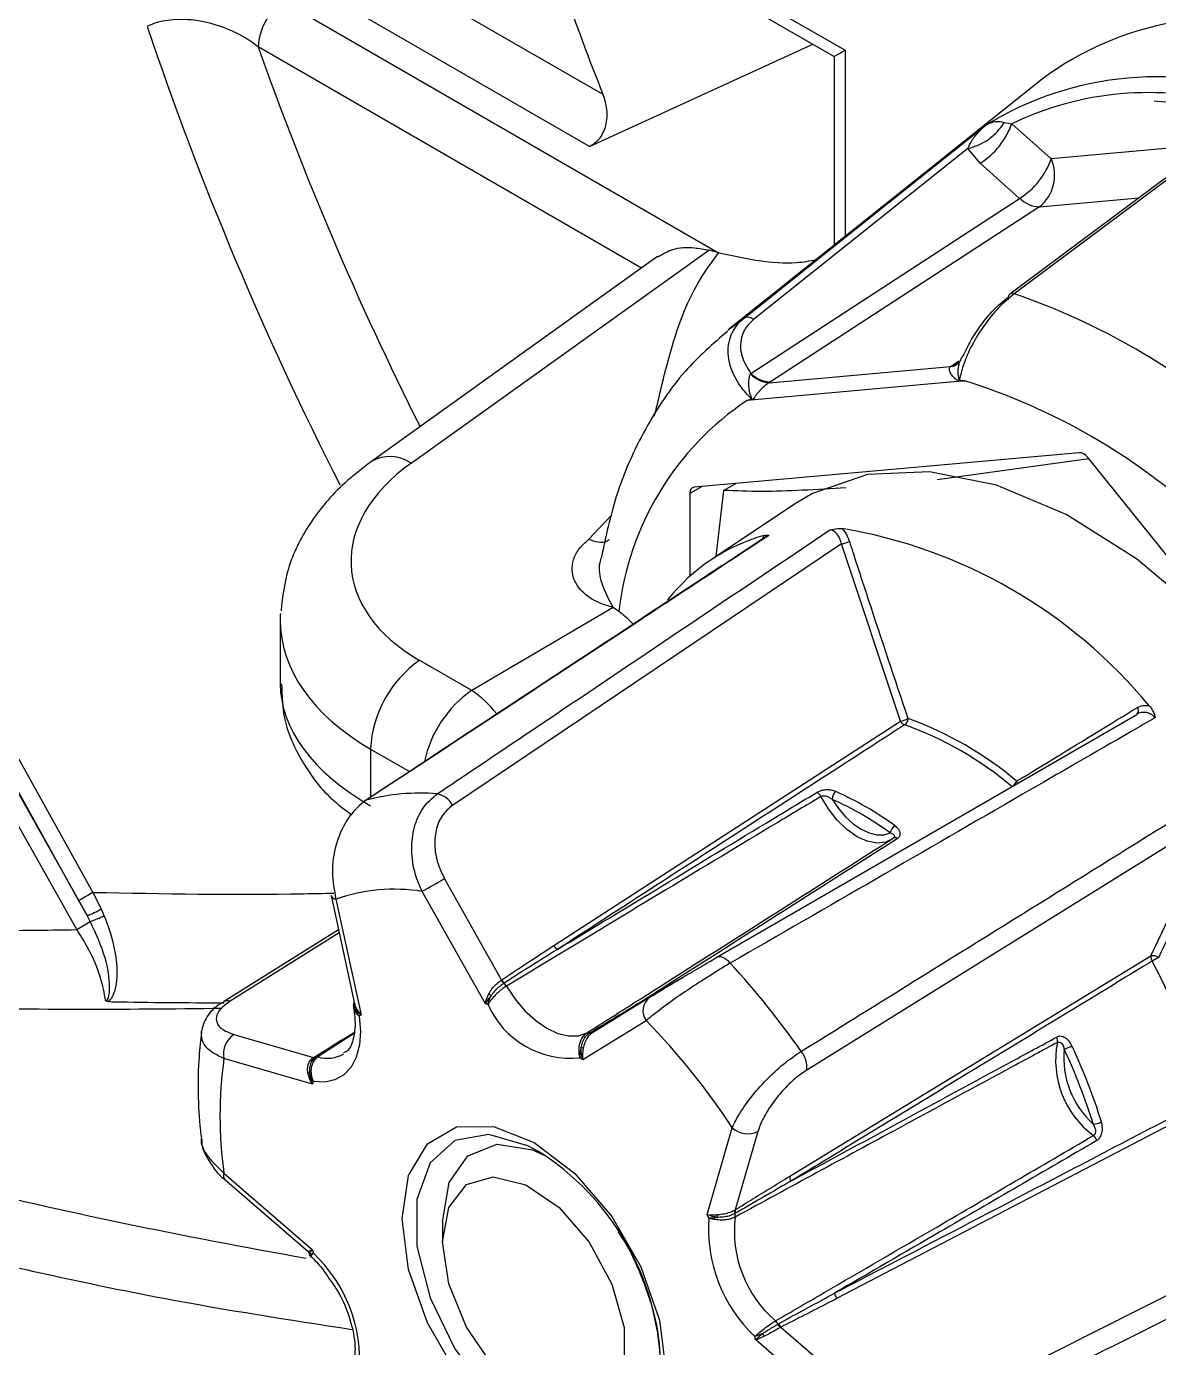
# Model space of a CAD drawing. Extents: x 7 to 113, y 1 to 87.
# Drawn here: x 11.215 to 12.132, y 3.474 to 4.545 of the extents above; entities that cross this region are included whole.
import ezdxf

# ---------------------------------------------------------------- set-up
doc = ezdxf.new("R2010")
doc.units = 0
doc.header["$MEASUREMENT"] = 0
doc.layers.add('OBJECT', color=7, linetype='CONTINUOUS')

msp = doc.modelspace()

# ---------------------------------------------------------------- linework, layer by layer
at = {"layer": 'OBJECT'}
for p, q in [((11.3136, 4.8515), (11.8782, 4.5256)), ((11.3199, 4.8378), (11.8694, 4.5205)), ((11.4302, 4.6354), (11.682, 4.49)), ((11.6711, 4.4477), (11.4093, 4.5988)), ((11.4234, 4.5649), (11.7757, 4.3615)), ((11.6711, 4.4477), (11.852, 4.5305)), ((11.7133, 4.349), (11.4025, 4.5284)), ((11.8694, 4.5205), (11.8694, 4.3677)), ((11.8782, 4.5256), (11.8782, 4.3747)), ((12.0379, 4.5021), (11.7834, 4.299)), ((12.1287, 4.4846), (12.1721, 4.4806)), ((12.0074, 4.4672), (12.0133, 4.466)), ((12.2078, 4.4741), (12.0118, 4.328)), ((12.0133, 4.466), (12.0453, 4.4377)), ((11.9778, 4.446), (11.8041, 4.3073)), ((11.9877, 4.434), (11.9778, 4.446)), ((12.1743, 4.4492), (12.0453, 4.4377)), ((12.0197, 4.4056), (11.9877, 4.434)), ((11.8018, 4.2636), (12.0197, 4.4056)), ((12.0358, 4.3988), (12.1164, 4.406)), ((12.0358, 4.3988), (11.8179, 4.2568)), ((11.5266, 4.191), (11.7678, 4.3636)), ((11.7759, 4.3615), (11.7678, 4.3636)), ((11.7263, 4.3584), (11.4943, 4.1923)), ((11.7834, 4.299), (11.7966, 4.3087)), ((11.9648, 4.2699), (11.9705, 4.2738)), ((11.9746, 4.2791), (11.9743, 4.2787)), ((11.8016, 4.2633), (11.8018, 4.2636)), ((11.8167, 4.2561), (11.9637, 4.2692)), ((11.9637, 4.2692), (11.9648, 4.2699)), ((11.9753, 4.2576), (11.7989, 4.2418)), ((11.8179, 4.2568), (11.8167, 4.2561)), ((12.0681, 4.1994), (11.7559, 4.1715)), ((12.0759, 4.1944), (11.9528, 4.1775)), ((12.3875, 3.8068), (12.0752, 4.1953)), ((11.7623, 4.172), (11.7523, 4.1664)), ((11.7523, 4.1664), (11.7523, 4.0991)), ((11.7797, 4.1688), (11.7735, 4.1152)), ((11.7797, 4.1688), (11.7897, 4.1745)), ((11.8385, 4.1585), (11.7699, 4.1128)), ((11.6704, 4.1291), (11.6891, 4.1491)), ((11.8754, 4.1254), (11.56, 3.9135)), ((11.8115, 4.1294), (11.8125, 4.1323)), ((11.9231, 3.9817), (11.8754, 4.1254)), ((11.6902, 4.074), (11.5756, 4.0067)), ((11.6949, 4.0706), (11.6902, 4.074)), ((11.4204, 4.064), (11.4204, 4.0124)), ((11.5756, 4.0067), (11.5335, 4.031)), ((11.7739, 3.7901), (12.1147, 3.9873)), ((11.6421, 3.7998), (11.9231, 3.9817)), ((11.4936, 3.9591), (11.5252, 3.9409)), ((11.4936, 3.9591), (11.4936, 3.9201)), ((12.1803, 3.9057), (11.8472, 3.6989)), ((12.1262, 3.7914), (12.1803, 3.9057)), ((11.5536, 3.854), (11.5999, 3.7719)), ((11.2639, 3.8241), (11.2573, 3.8362)), ((11.2686, 3.843), (11.2753, 3.8295)), ((11.4616, 3.8405), (11.4806, 3.7527)), ((11.4656, 3.8375), (11.486, 3.7437)), ((11.5868, 3.7527), (11.5354, 3.8438)), ((11.2664, 3.8194), (11.2639, 3.8241)), ((11.2753, 3.8295), (11.2776, 3.8242)), ((11.4676, 3.8126), (11.3744, 3.7542)), ((11.4682, 3.8102), (11.3798, 3.7548)), ((11.8335, 3.6129), (12.1262, 3.7914)), ((11.5995, 3.7717), (11.5999, 3.7719)), ((11.6022, 3.7695), (11.6017, 3.7692)), ((11.7197, 3.7578), (11.6734, 3.7292)), ((11.7197, 3.7578), (11.72, 3.758)), ((11.717, 3.7389), (11.6656, 3.7071)), ((11.3829, 3.7278), (11.4475, 3.7091)), ((11.4799, 3.7282), (11.451, 3.7097)), ((11.6712, 3.7291), (11.6717, 3.7294)), ((11.6734, 3.7292), (11.6733, 3.7291)), ((11.4466, 3.6876), (11.3748, 3.7083)), ((11.4472, 3.7089), (11.4475, 3.7091)), ((11.4494, 3.7093), (11.4514, 3.7106)), ((12.173, 3.6709), (11.8719, 3.5139)), ((11.7664, 3.5818), (11.7868, 3.6521)), ((11.8076, 3.649), (11.7892, 3.5856)), ((11.3748, 3.6153), (11.4466, 3.5532)), ((11.3756, 3.6101), (11.4427, 3.552)), ((11.9541, 3.4233), (12.2999, 3.5974)), ((11.7888, 3.5854), (11.7892, 3.5856)), ((11.7895, 3.5828), (11.789, 3.5825)), ((11.552, 3.5759), (11.552, 3.5596)), ((11.4456, 3.5477), (11.4457, 3.5475)), ((11.8237, 3.493), (11.8242, 3.4933)), ((11.8261, 3.4906), (11.8257, 3.4903)), ((11.8261, 3.4906), (11.8908, 3.4346)), ((11.8776, 3.4181), (11.8058, 3.4802))]:
    msp.add_line(p, q, dxfattribs=at)
at = {"layer": 'OBJECT', "flags": 128}
for points in [[(11.0374, 5.6167), (11.0079, 5.5639), (10.9659, 5.4664), (10.934, 5.3589), (10.9127, 5.2425), (10.9019, 5.1182), (10.9019, 4.9871), (10.9127, 4.8504), (10.934, 4.7094), (10.9659, 4.5652), (11.0079, 4.4191), (11.0596, 4.2726), (11.1207, 4.1269), (11.1906, 3.9832), (11.2686, 3.843)], [(11.0016, 5.5816), (10.9644, 5.5018), (10.9305, 5.4018), (10.9061, 5.2932), (10.8914, 5.177), (10.8865, 5.0541), (10.8914, 4.9256), (10.9061, 4.7924), (10.9305, 4.6556), (10.9644, 4.5165), (11.0075, 4.376), (11.0595, 4.2354), (11.1199, 4.0958), (11.1882, 3.9583), (11.2639, 3.8241)], [(11.2573, 3.8362), (11.1788, 3.9773), (11.1085, 4.1218), (11.0471, 4.2684), (10.995, 4.4158), (10.9527, 4.5626), (10.9207, 4.7077), (10.8992, 4.8496), (10.8884, 4.9871), (10.8884, 5.1189), (10.8992, 5.244), (10.9207, 5.361), (10.9527, 5.4691), (10.995, 5.5672), (11.003, 5.5826)], [(11.2556, 3.8128), (11.179, 3.9482), (11.1097, 4.0869), (11.0486, 4.2279), (10.9959, 4.3698), (10.9522, 4.5117), (10.9179, 4.6522), (10.8931, 4.7903), (10.8782, 4.9248), (10.8732, 5.0546), (10.8782, 5.1787), (10.8931, 5.2959), (10.9179, 5.4055), (10.9522, 5.5063), (10.9722, 5.5518)], [(12.2271, 4.4862), (12.2134, 4.4759), (12.1584, 4.435), (12.0154, 4.3283)], [(11.7966, 4.3087), (11.8093, 4.3188), (11.8602, 4.3594), (11.9927, 4.4652)], [(12.3896, 3.6068), (12.3848, 3.6587), (12.3696, 3.731), (12.3448, 3.8046), (12.3113, 3.8773), (12.2701, 3.9466), (12.2225, 4.0104), (12.17, 4.0666), (12.1144, 4.1133), (12.0574, 4.1492), (12.0009, 4.173), (11.9466, 4.1839), (11.8964, 4.1817), (11.8518, 4.1664), (11.8385, 4.1585)], [(11.9156, 3.8858), (11.9112, 3.8838), (11.9041, 3.8829), (11.8962, 3.8844), (11.888, 3.8881), (11.8797, 3.8939), (11.8718, 3.9016), (11.8647, 3.9106), (11.8587, 3.9207)], [(11.4901, 3.9176), (11.4889, 3.9171), (11.4887, 3.917)], [(11.8678, 3.9184), (11.873, 3.9109), (11.8787, 3.9042), (11.8849, 3.8986), (11.8914, 3.8942), (11.8978, 3.8912), (11.904, 3.8896), (11.9098, 3.8896), (11.9149, 3.8912)], [(11.7852, 3.7856), (11.7837, 3.7871), (11.7822, 3.7884), (11.7807, 3.7894), (11.7791, 3.7902), (11.7777, 3.7906), (11.7763, 3.7907), (11.775, 3.7905), (11.7739, 3.7901)], [(11.7159, 3.7562), (11.7232, 3.7604), (11.7453, 3.7733)], [(11.6038, 3.7669), (11.6108, 3.7563), (11.6188, 3.7469), (11.6275, 3.739), (11.6364, 3.7328), (11.6454, 3.7286), (11.6541, 3.7266), (11.6621, 3.7268), (11.6691, 3.7292)], [(11.7159, 3.7562), (11.7163, 3.7559), (11.7165, 3.7558)], [(11.4845, 3.7426), (11.4855, 3.7304), (11.4846, 3.7193), (11.482, 3.7095), (11.4778, 3.7014), (11.4719, 3.6951), (11.4648, 3.691), (11.4565, 3.6892), (11.4473, 3.6896)], [(11.4491, 3.7093), (11.449, 3.7091), (11.4488, 3.709)], [(11.7331, 3.455), (11.7279, 3.4198), (11.7127, 3.3942), (11.6891, 3.3805), (11.6592, 3.3802), (11.6262, 3.3932), (11.5932, 3.4183), (11.5634, 3.4531), (11.5397, 3.4941), (11.5245, 3.5372), (11.5193, 3.5784), (11.5245, 3.6135), (11.5397, 3.6392), (11.5634, 3.6529), (11.5932, 3.6532), (11.6262, 3.6402), (11.6592, 3.615), (11.6891, 3.5803), (11.7127, 3.5393), (11.7279, 3.4961), (11.7331, 3.455)], [(11.6293, 3.6333), (11.6211, 3.6376), (11.5894, 3.6467), (11.562, 3.6418), (11.5419, 3.6236), (11.5312, 3.594), (11.5312, 3.5562), (11.5419, 3.5143), (11.562, 3.4729), (11.5894, 3.4364), (11.6211, 3.4088), (11.6537, 3.3931), (11.6837, 3.391), (11.7078, 3.4027), (11.7233, 3.4269), (11.7287, 3.4611), (11.7287, 3.4611)], [(11.552, 3.5759), (11.5573, 3.6077), (11.5726, 3.6295), (11.5962, 3.6388), (11.625, 3.6342), (11.635, 3.6298)], [(11.552, 3.5596), (11.557, 3.5876), (11.5713, 3.6061), (11.5931, 3.6125), (11.6194, 3.606), (11.6465, 3.5874), (11.6709, 3.5593), (11.6893, 3.5254), (11.6992, 3.4903), (11.6992, 3.4588), (11.6893, 3.4351), (11.6709, 3.4224), (11.6465, 3.4225), (11.6194, 3.4353), (11.5931, 3.459), (11.5713, 3.4906), (11.557, 3.5257), (11.552, 3.5596)]]:
    msp.add_lwpolyline(points, dxfattribs=at)
at = {"layer": 'OBJECT'}
for centre, radius, start, end in [((13.5677, 5.2419), 2.0301, 196.5526, 201.7367), ((11.4487, 4.5263), 0.0462, 123.2302, 177.3474), ((12.1882, 4.3013), 0.2508, 73.6712, 126.8142), ((13.9138, 5.4197), 2.7443, 198.5878, 207.0192), ((13.9055, 5.4138), 2.655, 199.4801, 206.7063), ((12.1311, 4.2388), 0.2653, 68.7833, 121.4357), ((12.1245, 4.2333), 0.258, 74.6954, 115.5236), ((11.9675, 4.4916), 0.0467, 282.7087, 328.6063), ((11.9545, 4.4868), 0.0624, 302.2213, 340.6111), ((11.9865, 4.4584), 0.0624, 302.2215, 340.6109), ((12.0151, 4.4244), 0.033, 308.9184, 23.6076), ((12.0365, 4.4226), 0.0238, 225.4607, 268.4628), ((12.0138, 4.3254), 0.00327, 128.6986, 173.367), ((12.0139, 4.3247), 0.00391, 67.2673, 121.9919), ((11.8325, 3.7954), 0.5633, 48.9453, 71.0601), ((11.7993, 4.3024), 0.00684, 45.8951, 113.3425), ((11.8186, 4.2793), 0.0233, 223.4911, 265.4882), ((11.8185, 4.2806), 0.0238, 225.4568, 268.4666), ((11.9622, 4.2815), 0.0124, 276.9644, 305.5067), ((11.9638, 4.2808), 0.0109, 275.0768, 303.6297), ((11.9388, 4.2476), 0.0338, 16.7582, 18.1314), ((11.8246, 3.7739), 0.5066, 47.306, 72.6994), ((11.9313, 4.0442), 0.2379, 123.8192, 173.6058), ((11.7697, 4.2276), 0.0362, 23.9149, 25.2439), ((11.5093, 4.1654), 0.0309, 55.9445, 119.1111), ((11.8078, 3.7327), 0.4109, 39.5257, 80.4797), ((11.854, 3.986), 0.1521, 105.8294, 141.8327), ((11.868, 4.1574), 0.0329, 283.0981, 294.7402), ((11.5865, 3.9547), 0.093, 124.7736, 177.2477), ((11.6298, 3.9292), 0.0946, 124.9915, 167.8724), ((11.527, 3.9348), 0.0868, 37.5, 55.9359), ((12.1119, 3.9904), 0.00415, 312.7742, 36.3232), ((11.9138, 4.0174), 0.0369, 284.5894, 294.7387), ((11.929, 3.985), 0.00671, 209.1319, 248.4371), ((11.9227, 3.9841), 0.00658, 305.5276, 358.4254), ((11.8324, 3.7152), 0.2799, 49.6623, 70.3431), ((11.8339, 3.7171), 0.2833, 49.6626, 70.3428), ((12.0078, 3.9372), 0.0103, 311.073, 336.7164), ((12.0114, 3.9302), 0.0066, 8.9291, 25.6506), ((11.5338, 3.7536), 0.1698, 85.3223, 104.8968), ((11.5441, 3.905), 0.0181, 28.0182, 78.7445), ((11.8522, 3.9176), 0.00722, 26.0965, 63.4299), ((11.8749, 3.9189), 0.00705, 124.8659, 183.8117), ((11.7568, 3.6718), 0.2774, 54.2826, 65.7227), ((11.7557, 3.6698), 0.2727, 54.2841, 65.7213), ((11.9234, 3.8898), 0.00862, 122.8761, 170.3093), ((11.9185, 3.8846), 0.00274, 44.7059, 118.6502), ((11.5132, 3.6993), 0.1462, 81.2478, 108.971), ((11.1358, 4.5777), 0.8356, 298.5666, 300.0002), ((11.5114, 3.4238), 0.4844, 120.0759, 121.6379), ((11.4659, 3.8422), 0.00468, 201.674, 266.4094), ((11.2278, 3.9142), 0.0971, 291.8566, 299.3149), ((11.2448, 3.8854), 0.0695, 288.1846, 298.248), ((11.0968, 4.0859), 0.3159, 300.1886, 302.4851), ((11.6481, 3.8032), 0.00683, 209.3972, 247.0476), ((12.1323, 3.7905), 0.00617, 171.4601, 212.4001), ((12.1278, 3.7846), 0.00703, 50.3034, 103.4815), ((11.2871, 3.3263), 0.6775, 34.9117, 42.6775), ((12.1768, 3.7003), 0.1001, 116.366, 119.766), ((11.706, 3.5593), 0.4788, 13.9898, 28.4216), ((11.6065, 3.7756), 0.00802, 209.4899, 232.9314), ((11.6066, 3.776), 0.00783, 211.6776, 235.9972), ((11.583, 3.7521), 0.0109, 40.5262, 52.8159), ((11.5969, 3.7629), 0.00794, 30.7472, 53.2123), ((11.3779, 3.7482), 0.00693, 73.7584, 119.0149), ((11.4782, 3.7508), 0.0029, 329.4781, 6.3407), ((11.5306, 3.5827), 0.179, 70.9705, 71.7012), ((11.6555, 3.7812), 0.0727, 203.7074, 276.2979), ((11.7281, 3.747), 0.0137, 127.824, 215.8037), ((11.5367, 3.6714), 0.0883, 125.0888, 126.2637), ((11.3024, 3.3342), 0.5795, 33.2806, 44.3087), ((11.3937, 3.7119), 0.0193, 124.4092, 190.7514), ((11.6701, 3.727), 0.00234, 61.9981, 113.8522), ((11.6722, 3.7311), 0.0023, 241.8023, 297.1181), ((11.6728, 3.7312), 0.0021, 238.1725, 292.3393), ((11.6588, 3.6866), 0.031, 76.4599, 79.6813), ((12.1247, 3.7068), 0.0758, 168.9474, 233.4641), ((12.0446, 3.7227), 0.00592, 346.2081, 29.0723), ((12.0456, 3.7476), 0.0333, 287.9808, 299.7499), ((11.6318, 3.5162), 0.4755, 17.2151, 25.1964), ((11.71, 3.6618), 0.3384, 172.0997, 187.9003), ((11.4478, 3.7109), 0.00215, 251.8834, 297.5641), ((11.4482, 3.7115), 0.00244, 254.7001, 292.1909), ((11.4505, 3.7078), 0.00196, 73.2288, 132.2238), ((11.4587, 3.7351), 0.0266, 253.3087, 299.8516), ((11.4573, 3.4542), 0.3277, 50.5142, 51.0025), ((11.8269, 3.7012), 0.0204, 353.6341, 39.1839), ((12.1269, 3.7085), 0.0714, 174.1094, 228.302), ((11.6329, 3.5169), 0.4674, 17.2147, 25.1967), ((11.4419, 3.7004), 0.00381, 284.4719, 306.6129), ((11.5887, 3.64), 0.1499, 160.6772, 161.4943), ((11.7995, 3.666), 0.0188, 227.4955, 295.3429), ((12.0794, 3.6689), 0.0137, 269.9405, 299.0236), ((12.074, 3.6394), 0.00862, 16.661, 49.663), ((11.5155, 3.4528), 0.2134, 2.2328, 57.7618), ((11.3794, 3.6133), 0.005, 156.7224, 220.5324), ((11.8395, 3.612), 0.00608, 171.2952, 211.3847), ((11.368, 3.3672), 0.4525, 27.9064, 28.3015), ((11.8875, 3.5702), 0.12, 175.777, 226.6345), ((11.764, 3.5788), 0.0109, 3.7868, 15.7026), ((11.8846, 3.5684), 0.0961, 173.179, 229.2324), ((11.794, 3.5843), 0.0053, 167.738, 198.8059), ((11.7838, 3.5808), 0.00543, 349.7148, 18.7448), ((11.7943, 3.5848), 0.00511, 170.3037, 201.9399), ((11.4394, 3.5485), 0.00501, 16.894, 46.0983), ((11.8127, 3.6416), 0.3766, 193.5734, 194.0155), ((11.3649, 3.4632), 0.12, 355.777, 46.6345), ((11.8778, 3.52), 0.00847, 193.8572, 226.0393), ((11.8159, 3.4893), 0.00867, 25.1335, 46.2559), ((11.8315, 3.4967), 0.0086, 205.2701, 227.5926), ((11.832, 3.4965), 0.00839, 202.3609, 225.2302), ((11.4397, 3.3918), 0.3766, 13.5734, 14.0155), ((11.8026, 3.4784), 0.0112, 25.0389, 37.9421)]:
    msp.add_arc(centre, radius, start, end, dxfattribs=at)
for centre, major_axis, ratio, start_param, end_param in [((11.8994, 4.5378), (0.03, 0.0173), 0.00007, 2.356154, 3.141552), ((12.0717, 4.1903), (-0.005, 0.00866), 0.577382, 4.974342, 6.021496), ((11.6678, 4.1181), (0.1899, 0.0107), 0.611383, 2.374049, 3.892485), ((11.7594, 4.1623), (-0.005, 0.00866), 0.577356, 6.021464, 7.068617), ((11.6898, 4.0248), (-0.03, 0.052), 0.579229, 5.102064, 5.380054), ((11.6704, 4.0707), (0.2499, 0.0106), 0.603442, 3.082659, 3.116111), ((11.6704, 4.0707), (0.2499, 0.0106), 0.603442, 3.116111, 3.901509), ((11.6704, 4.0056), (0.2499, -0.0096), 0.549881, 3.162754, 3.948152), ((13.0598, 5.1966), (3.5048, 0.8364), 0.337357, 4.053846, 4.131752), ((15.4648, 5.7019), (5.4469, 1.2998), 0.337357, 3.722623, 3.804527)]:
    msp.add_ellipse(centre, major_axis=major_axis, ratio=ratio, start_param=start_param, end_param=end_param, dxfattribs=at)
for points, knots in [([(11.4025, 4.5284), (11.3999, 4.5304), (11.3914, 4.5367), (11.3749, 4.5447), (11.3538, 4.5503), (11.3338, 4.5511), (11.3203, 4.5484), (11.314, 4.5456), (11.3126, 4.545)], [0, 0, 0, 0, 0.110279, 0.354069, 0.569426, 0.763379, 0.947633, 1, 1, 1, 1]), ([(11.682, 4.49), (11.6832, 4.4859), (11.6857, 4.4778), (11.6849, 4.4657), (11.6811, 4.4561), (11.6762, 4.4504), (11.6724, 4.4484), (11.6711, 4.4477)], [0, 0, 0, 0, 0.259507, 0.520198, 0.70847, 0.897392, 1, 1, 1, 1]), ([(11.9927, 4.4652), (11.9927, 4.4652), (11.9941, 4.466), (11.9972, 4.4674), (12.0019, 4.4683), (12.0058, 4.4676), (12.0074, 4.4672)], [0, 0, 0, 0, 0.00688, 0.354289, 0.740858, 1, 1, 1, 1]), ([(11.9778, 4.446), (11.9787, 4.448), (11.981, 4.4531), (11.9862, 4.4593), (11.9905, 4.4634), (11.9927, 4.4652), (11.9927, 4.4652)], [0, 0, 0, 0, 0.254159, 0.641396, 0.992936, 1, 1, 1, 1]), ([(11.7236, 4.2289), (11.7249, 4.2338), (11.7287, 4.2491), (11.7346, 4.2747), (11.7441, 4.3057), (11.7565, 4.335), (11.7697, 4.3531), (11.7759, 4.3615)], [0, 0, 0, 0, 0.107471, 0.341009, 0.569588, 0.800685, 1, 1, 1, 1]), ([(11.7265, 4.3581), (11.7304, 4.3604), (11.7387, 4.3654), (11.7538, 4.3664), (11.7639, 4.3643), (11.7678, 4.3636)], [0, 0, 0, 0, 0.349228, 0.752517, 1, 1, 1, 1]), ([(11.7759, 4.3615), (11.7976, 4.3568), (11.8255, 4.3507), (11.8494, 4.3549), (11.8545, 4.3558)], [0, 0, 0, 0, 0.783269, 1, 1, 1, 1]), ([(12.0154, 4.3283), (12.0111, 4.3247), (12.0026, 4.3176), (11.9907, 4.3029), (11.9806, 4.2865), (11.9741, 4.2713), (11.9717, 4.262), (11.971, 4.2583), (11.971, 4.2581)], [0, 0, 0, 0, 0.200873, 0.400023, 0.605989, 0.832569, 0.991709, 1, 1, 1, 1]), ([(11.9746, 4.2791), (11.9766, 4.2833), (11.9806, 4.2917), (11.9895, 4.3047), (11.9998, 4.3169), (12.007, 4.3228), (12.0106, 4.3258)], [0, 0, 0, 0, 0.255732, 0.511066, 0.755323, 1, 1, 1, 1]), ([(11.8024, 4.2431), (11.8023, 4.2432), (11.7991, 4.2463), (11.791, 4.2556), (11.783, 4.2721), (11.7832, 4.2907), (11.7896, 4.3026), (11.7952, 4.3075), (11.7966, 4.3087)], [0, 0, 0, 0, 0.008302, 0.153519, 0.438823, 0.69828, 0.92379, 1, 1, 1, 1]), ([(11.8041, 4.3073), (11.8029, 4.3063), (11.7982, 4.3022), (11.7931, 4.2924), (11.7932, 4.2778), (11.799, 4.2683), (11.8018, 4.2636)], [0, 0, 0, 0, 0.092744, 0.368061, 0.68841, 1, 1, 1, 1]), ([(11.7832, 4.298), (11.7712, 4.2876), (11.7453, 4.2651), (11.7153, 4.2193), (11.6923, 4.1688), (11.6843, 4.1315), (11.6807, 4.1148)], [0, 0, 0, 0, 0.232705, 0.50244, 0.778067, 1, 1, 1, 1]), ([(11.9711, 4.2733), (11.9711, 4.2733), (11.9711, 4.2736), (11.9707, 4.2722), (11.9696, 4.2718), (11.9693, 4.2716)], [0, 0, 0, 0, 0.038286, 0.677007, 1, 1, 1, 1]), ([(11.9743, 4.2787), (11.9736, 4.2778), (11.9722, 4.2762), (11.9715, 4.2741), (11.9712, 4.2732)], [0, 0, 0, 0, 0.529242, 1, 1, 1, 1]), ([(11.8024, 4.2431), (11.8025, 4.2431), (11.8025, 4.243), (11.8026, 4.243), (11.8026, 4.2431), (11.8027, 4.2431), (11.8027, 4.2432), (11.8026, 4.2436), (11.802, 4.2451), (11.8007, 4.2489), (11.7999, 4.2546), (11.8003, 4.26), (11.8013, 4.2624), (11.8016, 4.2633)], [0, 0, 0, 0, 0.006249, 0.010876, 0.014164, 0.01747, 0.021798, 0.032029, 0.07394, 0.240392, 0.569577, 0.8389, 1, 1, 1, 1]), ([(11.9712, 4.2574), (11.9711, 4.2574), (11.9709, 4.2574), (11.9705, 4.2574), (11.9696, 4.2578), (11.9674, 4.2593), (11.9648, 4.2619), (11.963, 4.265), (11.9625, 4.2676), (11.9634, 4.2688), (11.9637, 4.2692)], [0, 0, 0, 0, 0.020896, 0.03891, 0.075406, 0.191567, 0.449118, 0.682571, 0.87773, 1, 1, 1, 1]), ([(11.9712, 4.2732), (11.9709, 4.2725), (11.9699, 4.2702), (11.9695, 4.2658), (11.9698, 4.2615), (11.9703, 4.259), (11.9707, 4.2583), (11.9707, 4.2582), (11.9708, 4.2581), (11.9708, 4.2581), (11.9709, 4.2581), (11.9709, 4.2581), (11.971, 4.2581), (11.971, 4.2581)], [0, 0, 0, 0, 0.12692, 0.473609, 0.824862, 0.954635, 0.967334, 0.973176, 0.977652, 0.982252, 0.986679, 0.995142, 1, 1, 1, 1]), ([(11.8167, 4.2561), (11.8159, 4.2556), (11.8138, 4.2543), (11.8106, 4.2514), (11.8074, 4.2478), (11.8052, 4.2448), (11.804, 4.243), (11.8034, 4.2425), (11.8031, 4.2424), (11.8029, 4.2423), (11.8028, 4.2423)], [0, 0, 0, 0, 0.122267, 0.317429, 0.550885, 0.808441, 0.924596, 0.961093, 0.979108, 1, 1, 1, 1]), ([(11.971, 4.2581), (11.9721, 4.258), (11.9735, 4.2578), (11.9749, 4.2576), (11.9753, 4.2576)], [0, 0, 0, 0, 0.7792903, 1, 1, 1, 1]), ([(11.9753, 4.2576), (11.975, 4.2576), (11.9737, 4.2575), (11.9723, 4.2574), (11.9712, 4.2574)], [0, 0, 0, 0, 0.186035, 1, 1, 1, 1]), ([(11.7989, 4.2418), (11.7991, 4.2419), (11.8003, 4.2423), (11.8015, 4.2427), (11.8024, 4.2431)], [0, 0, 0, 0, 0.220689, 1, 1, 1, 1]), ([(11.8028, 4.2423), (11.8017, 4.2422), (11.8004, 4.242), (11.7991, 4.2418), (11.7989, 4.2418)], [0, 0, 0, 0, 0.8139901, 1, 1, 1, 1]), ([(11.4943, 4.1923), (11.4869, 4.1866), (11.4675, 4.1717), (11.4436, 4.143), (11.4253, 4.1075), (11.4224, 4.0827), (11.4211, 4.0711)], [0, 0, 0, 0, 0.1828407, 0.4774796, 0.7566661, 1, 1, 1, 1]), ([(11.8791, 4.1709), (11.8553, 4.1695), (11.8194, 4.1672), (11.7898, 4.1684), (11.7797, 4.1688)], [0, 0, 0, 0, 0.662307, 1, 1, 1, 1]), ([(11.5476, 3.9228), (11.5544, 3.9273), (11.5883, 3.9501), (11.6944, 4.0215), (11.7937, 4.0882), (11.8659, 4.1368)], [0, 0, 0, 0, 0.0639251, 0.319628, 1, 1, 1, 1]), ([(11.8659, 4.1368), (11.866, 4.1368), (11.8681, 4.1373), (11.8717, 4.138), (11.8746, 4.138), (11.8758, 4.138)], [0, 0, 0, 0, 0.012917, 0.582055, 1, 1, 1, 1]), ([(11.8754, 4.1254), (11.8753, 4.1257), (11.8748, 4.1277), (11.8735, 4.131), (11.871, 4.1345), (11.8683, 4.1364), (11.8666, 4.1367), (11.8659, 4.1368)], [0, 0, 0, 0, 0.045231, 0.320614, 0.582246, 0.835519, 1, 1, 1, 1]), ([(11.8758, 4.138), (11.8767, 4.1369), (11.8789, 4.1343), (11.8808, 4.1304), (11.8816, 4.1279), (11.8817, 4.1276)], [0, 0, 0, 0, 0.383645, 0.913368, 1, 1, 1, 1]), ([(11.8148, 4.1316), (11.7953, 4.1188), (11.6866, 4.0473), (11.5779, 3.9756), (11.4887, 3.9169)], [0, 0, 0, 0, 0.179578, 1, 1, 1, 1]), ([(11.8165, 4.1324), (11.8104, 4.1283), (11.7765, 4.106), (11.6677, 4.0345), (11.565, 3.9669), (11.4901, 3.9176)], [0, 0, 0, 0, 0.056183, 0.311886, 1, 1, 1, 1]), ([(11.6902, 4.074), (11.6866, 4.075), (11.6795, 4.077), (11.6704, 4.0821), (11.6632, 4.0884), (11.6585, 4.0959), (11.6565, 4.1043), (11.6578, 4.113), (11.6621, 4.1216), (11.6676, 4.1266), (11.6704, 4.1291)], [0, 0, 0, 0, 0.112477, 0.225057, 0.347499, 0.470284, 0.600653, 0.730921, 0.866005, 1, 1, 1, 1]), ([(11.687, 4.1289), (11.6865, 4.1284), (11.6843, 4.1266), (11.6784, 4.1263), (11.673, 4.1282), (11.6704, 4.1291)], [0, 0, 0, 0, 0.13773, 0.581476, 1, 1, 1, 1]), ([(11.8125, 4.1323), (11.8133, 4.1325), (11.8153, 4.1329), (11.8161, 4.1326), (11.8165, 4.1324), (11.8165, 4.1324)], [0, 0, 0, 0, 0.417945, 0.987076, 1, 1, 1, 1]), ([(11.8165, 4.1324), (11.8159, 4.1322), (11.8153, 4.1321), (11.8148, 4.1316), (11.8148, 4.1316)], [0, 0, 0, 0, 0.973846, 1, 1, 1, 1]), ([(11.8817, 4.1276), (11.8827, 4.1244), (11.8878, 4.1087), (11.9034, 4.0608), (11.9184, 4.0161), (11.9292, 3.9839)], [0, 0, 0, 0, 0.065603, 0.328016, 1, 1, 1, 1]), ([(11.6807, 4.1148), (11.6802, 4.1133), (11.678, 4.1068), (11.6803, 4.0922), (11.6867, 4.0804), (11.6902, 4.074)], [0, 0, 0, 0, 0.121235, 0.52022, 1, 1, 1, 1]), ([(11.4216, 4.012), (11.4218, 4.0023), (11.4225, 3.9801), (11.4376, 3.9482), (11.4564, 3.9223), (11.4728, 3.91), (11.4785, 3.9058)], [0, 0, 0, 0, 0.233985, 0.533026, 0.840134, 1, 1, 1, 1]), ([(12.1296, 3.9846), (12.1231, 3.9808), (12.0873, 3.9602), (11.9726, 3.8938), (11.8642, 3.8312), (11.7852, 3.7856)], [0, 0, 0, 0, 0.056183, 0.311886, 1, 1, 1, 1]), ([(12.0173, 3.9331), (12.0195, 3.9344), (12.03, 3.9408), (12.0625, 3.9607), (12.0931, 3.9794), (12.1152, 3.9928)], [0, 0, 0, 0, 0.0656024, 0.3280147, 1, 1, 1, 1]), ([(12.1296, 3.9846), (12.1288, 3.9853), (12.127, 3.987), (12.1235, 3.9887), (12.1192, 3.9891), (12.1163, 3.9883), (12.1149, 3.9874), (12.1147, 3.9873)], [0, 0, 0, 0, 0.164481, 0.417754, 0.679386, 0.954769, 1, 1, 1, 1]), ([(12.1152, 3.9928), (12.1154, 3.9929), (12.1172, 3.994), (12.1204, 3.9949), (12.1235, 3.9944), (12.1248, 3.9942)], [0, 0, 0, 0, 0.086632, 0.616355, 1, 1, 1, 1]), ([(12.1248, 3.9942), (12.1258, 3.993), (12.1281, 3.99), (12.1291, 3.9866), (12.1296, 3.9846), (12.1296, 3.9846)], [0, 0, 0, 0, 0.417945, 0.987083, 1, 1, 1, 1]), ([(11.9265, 3.9788), (11.9242, 3.9773), (11.9128, 3.9699), (11.8647, 3.9388), (11.7733, 3.8797), (11.691, 3.8265), (11.6454, 3.7969)], [0, 0, 0, 0, 0.024417, 0.12208, 0.512732, 1, 1, 1, 1]), ([(11.5354, 3.8438), (11.5335, 3.8482), (11.5288, 3.859), (11.5262, 3.8772), (11.5284, 3.896), (11.5354, 3.9123), (11.5435, 3.9193), (11.5476, 3.9228)], [0, 0, 0, 0, 0.156463, 0.377209, 0.586936, 0.792745, 1, 1, 1, 1]), ([(11.8587, 3.9207), (11.8469, 3.9136), (11.8049, 3.8884), (11.7199, 3.8371), (11.6468, 3.7929), (11.6038, 3.7669)], [0, 0, 0, 0, 0.139146, 0.493066, 1, 1, 1, 1]), ([(11.6454, 3.7969), (11.6735, 3.8139), (11.7317, 3.8492), (11.8017, 3.8916), (11.8436, 3.9169), (11.8554, 3.924)], [0, 0, 0, 0, 0.401816, 0.831188, 1, 1, 1, 1]), ([(11.8427, 3.7141), (11.8499, 3.7185), (11.8857, 3.7408), (11.9978, 3.8105), (12.1027, 3.8757), (12.1789, 3.9232)], [0, 0, 0, 0, 0.0639251, 0.319628, 1, 1, 1, 1]), ([(11.8708, 3.9246), (11.8696, 3.9251), (11.8676, 3.9258), (11.864, 3.9261), (11.8608, 3.9259), (11.8578, 3.9252), (11.8562, 3.9244), (11.8554, 3.924)], [0, 0, 0, 0, 0.27333, 0.476863, 0.656492, 0.82843, 1, 1, 1, 1]), ([(11.8587, 3.9207), (11.859, 3.9209), (11.8594, 3.9211), (11.8604, 3.9213), (11.8616, 3.9214), (11.8635, 3.921), (11.8657, 3.92), (11.867, 3.919), (11.8678, 3.9184)], [0, 0, 0, 0, 0.118658, 0.142617, 0.293291, 0.465523, 0.680634, 1, 1, 1, 1]), ([(11.4901, 3.9176), (11.4888, 3.9167), (11.4829, 3.9125), (11.4733, 3.9013), (11.4648, 3.8817), (11.4614, 3.859), (11.4642, 3.8446), (11.4656, 3.8375)], [0, 0, 0, 0, 0.062062, 0.280898, 0.514816, 0.75882, 1, 1, 1, 1]), ([(11.56, 3.9135), (11.557, 3.9109), (11.551, 3.9057), (11.5461, 3.8934), (11.5451, 3.8792), (11.5479, 3.8655), (11.552, 3.8574), (11.5536, 3.854)], [0, 0, 0, 0, 0.20417, 0.408136, 0.617899, 0.840883, 1, 1, 1, 1]), ([(12.1865, 3.9041), (12.1853, 3.9016), (12.1793, 3.8891), (12.1611, 3.8509), (12.1444, 3.8155), (12.1323, 3.79)], [0, 0, 0, 0, 0.065604, 0.328017, 1, 1, 1, 1]), ([(11.9149, 3.8912), (11.9157, 3.8909), (11.917, 3.8904), (11.9181, 3.8894), (11.9183, 3.8886), (11.9182, 3.888), (11.9179, 3.8876), (11.9175, 3.8872), (11.9173, 3.887), (11.9172, 3.887)], [0, 0, 0, 0, 0.346725, 0.581109, 0.720187, 0.790682, 0.905626, 0.953255, 1, 1, 1, 1]), ([(11.9205, 3.8865), (11.9207, 3.8866), (11.9216, 3.8873), (11.9229, 3.889), (11.9231, 3.8915), (11.9218, 3.8944), (11.9198, 3.8961), (11.9187, 3.897)], [0, 0, 0, 0, 0.056805, 0.249166, 0.475343, 0.701406, 1, 1, 1, 1]), ([(11.6691, 3.7292), (11.6818, 3.7372), (11.7238, 3.7639), (11.8065, 3.8164), (11.8765, 3.861), (11.9172, 3.887)], [0, 0, 0, 0, 0.153014, 0.506934, 1, 1, 1, 1]), ([(11.9205, 3.8865), (11.8797, 3.8605), (11.8116, 3.817), (11.7433, 3.7736), (11.7159, 3.7562)], [0, 0, 0, 0, 0.598184, 1, 1, 1, 1]), ([(11.2686, 3.843), (11.3255, 3.8419), (11.3903, 3.8407), (11.4558, 3.8422), (11.4638, 3.8423)], [0, 0, 0, 0, 0.8777589, 1, 1, 1, 1]), ([(11.2776, 3.8242), (11.2779, 3.8235), (11.2824, 3.8126), (11.2878, 3.7936), (11.2885, 3.7724), (11.2859, 3.7613), (11.2834, 3.7568), (11.282, 3.7552), (11.2811, 3.7546), (11.2809, 3.7544)], [0, 0, 0, 0, 0.028978, 0.459946, 0.770708, 0.915815, 0.95693, 0.987072, 1, 1, 1, 1]), ([(11.1206, 3.8124), (11.1529, 3.8122), (11.1978, 3.8119), (11.243, 3.8126), (11.2556, 3.8128)], [0, 0, 0, 0, 0.7202375, 1, 1, 1, 1]), ([(11.2789, 3.7553), (11.2778, 3.7614), (11.2751, 3.7757), (11.2663, 3.7957), (11.2585, 3.8082), (11.2556, 3.8128)], [0, 0, 0, 0, 0.321979, 0.752013, 1, 1, 1, 1]), ([(11.2789, 3.7553), (11.279, 3.7552), (11.2792, 3.7552), (11.2795, 3.7552), (11.2798, 3.7553), (11.2801, 3.7556), (11.2807, 3.7564), (11.2819, 3.7598), (11.2826, 3.7708), (11.2792, 3.7919), (11.271, 3.8096), (11.2664, 3.8194)], [0, 0, 0, 0, 0.004492, 0.008319, 0.012158, 0.017111, 0.025973, 0.05493, 0.183032, 0.547243, 1, 1, 1, 1]), ([(11.5999, 3.7719), (11.6044, 3.775), (11.6184, 3.7844), (11.6325, 3.7936), (11.6421, 3.7998)], [0, 0, 0, 0, 0.32317, 1, 1, 1, 1]), ([(11.6454, 3.7969), (11.6432, 3.7956), (11.6325, 3.7888), (11.618, 3.7797), (11.6058, 3.7719), (11.6022, 3.7695)], [0, 0, 0, 0, 0.149386, 0.74696, 1, 1, 1, 1]), ([(11.7852, 3.7856), (11.7838, 3.7848), (11.7773, 3.7809), (11.764, 3.7726), (11.7457, 3.7606), (11.7286, 3.7484), (11.7209, 3.7421), (11.717, 3.7389)], [0, 0, 0, 0, 0.062062, 0.280897, 0.514815, 0.758817, 1, 1, 1, 1]), ([(11.72, 3.758), (11.7232, 3.7599), (11.7297, 3.7639), (11.7434, 3.7721), (11.7577, 3.7806), (11.7679, 3.7866), (11.7728, 3.7894), (11.7739, 3.7901)], [0, 0, 0, 0, 0.2449664, 0.4903757, 0.723034, 0.9389258, 1, 1, 1, 1]), ([(12.1271, 3.7872), (12.1247, 3.7858), (12.1128, 3.7785), (12.0628, 3.748), (11.9676, 3.6901), (11.8819, 3.6378), (11.8343, 3.6089)], [0, 0, 0, 0, 0.024417, 0.12208, 0.512732, 1, 1, 1, 1]), ([(11.5896, 3.7608), (11.5897, 3.7611), (11.5906, 3.7628), (11.5927, 3.7657), (11.5961, 3.7693), (11.5984, 3.7709), (11.5995, 3.7717)], [0, 0, 0, 0, 0.062339, 0.390499, 0.69788, 1, 1, 1, 1]), ([(11.5868, 3.7527), (11.5868, 3.7527), (11.5871, 3.7545), (11.5878, 3.7572), (11.5892, 3.76), (11.5896, 3.7608)], [0, 0, 0, 0, 0.018322, 0.693904, 1, 1, 1, 1]), ([(11.5913, 3.7592), (11.5907, 3.7585), (11.5888, 3.7562), (11.5875, 3.7541), (11.5868, 3.7527), (11.5868, 3.7527)], [0, 0, 0, 0, 0.305821, 0.981641, 1, 1, 1, 1]), ([(11.6038, 3.7669), (11.6028, 3.7663), (11.6007, 3.765), (11.5976, 3.7625), (11.5943, 3.7594), (11.5917, 3.7564), (11.5901, 3.7541), (11.5894, 3.7529), (11.5892, 3.7524), (11.5891, 3.7522), (11.589, 3.7521), (11.589, 3.752), (11.589, 3.752), (11.5889, 3.7519)], [0, 0, 0, 0, 0.161598, 0.358972, 0.496165, 0.744759, 0.880345, 0.942192, 0.971858, 0.986272, 0.991461, 0.992929, 1, 1, 1, 1]), ([(11.5889, 3.7519), (11.5889, 3.752), (11.589, 3.752), (11.589, 3.7521), (11.589, 3.7522), (11.589, 3.7526), (11.5891, 3.7532), (11.5894, 3.7547), (11.5901, 3.7567), (11.5909, 3.7584), (11.5913, 3.7592)], [0, 0, 0, 0, 0.018937, 0.022866, 0.037944, 0.077589, 0.158756, 0.325931, 0.68484, 1, 1, 1, 1]), ([(11.6017, 3.7692), (11.6006, 3.7685), (11.5983, 3.7669), (11.5948, 3.7637), (11.5925, 3.761), (11.5915, 3.7595), (11.5913, 3.7592)], [0, 0, 0, 0, 0.3038172, 0.6119628, 0.9384517, 1, 1, 1, 1]), ([(11.2809, 3.7544), (11.2805, 3.7544), (11.2799, 3.7545), (11.2793, 3.7549), (11.279, 3.7552), (11.279, 3.7552), (11.2789, 3.7553)], [0, 0, 0, 0, 0.433689, 0.868965, 0.945468, 1, 1, 1, 1]), ([(11.2809, 3.7544), (11.2823, 3.7544), (11.3136, 3.7537), (11.345, 3.7536), (11.3749, 3.7534)], [0, 0, 0, 0, 0.046796, 1, 1, 1, 1]), ([(11.3746, 3.7541), (11.3738, 3.7536), (11.3675, 3.7501), (11.36, 3.7427), (11.3575, 3.7337), (11.3564, 3.73)], [0, 0, 0, 0, 0.085254, 0.623464, 1, 1, 1, 1]), ([(11.3798, 3.7548), (11.3769, 3.7527), (11.3712, 3.7485), (11.368, 3.7417), (11.3693, 3.7355), (11.3747, 3.7307), (11.3804, 3.7287), (11.3829, 3.7278)], [0, 0, 0, 0, 0.204169, 0.408137, 0.617899, 0.840883, 1, 1, 1, 1]), ([(11.4795, 3.7512), (11.4802, 3.7471), (11.4818, 3.7363), (11.4798, 3.7223), (11.4759, 3.7144), (11.4726, 3.7131), (11.4716, 3.7128)], [0, 0, 0, 0, 0.200416, 0.527575, 0.853089, 1, 1, 1, 1]), ([(11.4804, 3.7538), (11.4801, 3.7529), (11.4795, 3.7513), (11.4799, 3.7497), (11.4801, 3.749)], [0, 0, 0, 0, 0.540534, 1, 1, 1, 1]), ([(11.4807, 3.7494), (11.4806, 3.7496), (11.4802, 3.7509), (11.4798, 3.7526), (11.4803, 3.7538), (11.4804, 3.754)], [0, 0, 0, 0, 0.137141, 0.86869, 1, 1, 1, 1]), ([(11.4845, 3.7426), (11.4845, 3.7426), (11.4845, 3.7427), (11.4844, 3.7427), (11.4843, 3.7428), (11.484, 3.743), (11.4835, 3.7434), (11.4824, 3.7444), (11.4808, 3.7463), (11.4803, 3.748), (11.4801, 3.749)], [0, 0, 0, 0, 0.015455, 0.018659, 0.030026, 0.061548, 0.126432, 0.26171, 0.558287, 1, 1, 1, 1]), ([(11.486, 3.7437), (11.486, 3.7437), (11.4843, 3.7448), (11.4822, 3.7467), (11.4811, 3.7487), (11.4807, 3.7494)], [0, 0, 0, 0, 0.01835, 0.694182, 1, 1, 1, 1]), ([(11.4807, 3.7494), (11.4809, 3.7486), (11.4814, 3.747), (11.4825, 3.7451), (11.4835, 3.7438), (11.484, 3.7432), (11.4843, 3.7429), (11.4844, 3.7428), (11.4845, 3.7427), (11.4845, 3.7426), (11.4845, 3.7426)], [0, 0, 0, 0, 0.315157, 0.674071, 0.841277, 0.922429, 0.962083, 0.977154, 0.981068, 1, 1, 1, 1]), ([(11.4808, 3.7527), (11.4808, 3.7524), (11.4808, 3.7519), (11.481, 3.7514), (11.4811, 3.7511)], [0, 0, 0, 0, 0.5288933, 1, 1, 1, 1]), ([(11.4811, 3.7511), (11.4814, 3.7503), (11.4825, 3.7478), (11.4844, 3.7453), (11.486, 3.7437), (11.486, 3.7437)], [0, 0, 0, 0, 0.306082, 0.981689, 1, 1, 1, 1]), ([(11.6717, 3.7294), (11.6842, 3.737), (11.699, 3.746), (11.7137, 3.7549), (11.7159, 3.7562)], [0, 0, 0, 0, 0.849807, 1, 1, 1, 1]), ([(11.3567, 3.7296), (11.3559, 3.7231), (11.353, 3.6976), (11.3537, 3.6684), (11.3562, 3.6458), (11.3565, 3.6437)], [0, 0, 0, 0, 0.239189, 0.932384, 1, 1, 1, 1]), ([(11.3748, 3.7083), (11.3717, 3.7098), (11.3641, 3.7134), (11.3569, 3.7208), (11.3566, 3.727), (11.3565, 3.7299)], [0, 0, 0, 0, 0.272669, 0.657365, 1, 1, 1, 1]), ([(11.4475, 3.7091), (11.452, 3.7119), (11.4627, 3.7187), (11.4736, 3.7254), (11.48, 3.7293)], [0, 0, 0, 0, 0.413078, 1, 1, 1, 1]), ([(11.48, 3.7288), (11.4734, 3.7246), (11.4632, 3.7182), (11.4532, 3.7118), (11.4496, 3.7096)], [0, 0, 0, 0, 0.649416, 1, 1, 1, 1]), ([(11.6635, 3.7089), (11.6635, 3.709), (11.6634, 3.709), (11.6634, 3.7091), (11.6634, 3.7093), (11.6633, 3.7096), (11.6631, 3.7104), (11.6627, 3.7121), (11.6625, 3.7156), (11.6629, 3.7198), (11.6644, 3.7239), (11.6664, 3.7271), (11.6683, 3.7285), (11.6691, 3.7292)], [0, 0, 0, 0, 0.007071, 0.008539, 0.013728, 0.028142, 0.057808, 0.119655, 0.255241, 0.503835, 0.641028, 0.838402, 1, 1, 1, 1]), ([(11.6644, 3.7171), (11.6644, 3.7174), (11.6647, 3.7193), (11.6658, 3.7227), (11.6681, 3.7266), (11.6701, 3.7283), (11.6712, 3.7291)], [0, 0, 0, 0, 0.06122, 0.387743, 0.695896, 1, 1, 1, 1]), ([(11.6733, 3.7291), (11.6722, 3.7282), (11.6701, 3.7265), (11.6677, 3.7224), (11.6666, 3.719), (11.6661, 3.717), (11.6661, 3.7167)], [0, 0, 0, 0, 0.302402, 0.609804, 0.937989, 1, 1, 1, 1]), ([(11.6644, 3.7171), (11.6641, 3.7162), (11.6636, 3.7143), (11.6634, 3.712), (11.6634, 3.7104), (11.6634, 3.7096), (11.6634, 3.7093), (11.6635, 3.7091), (11.6635, 3.709), (11.6635, 3.709), (11.6635, 3.7089)], [0, 0, 0, 0, 0.3151599, 0.6740687, 0.8412441, 0.9224108, 0.962056, 0.9771339, 0.9810629, 1, 1, 1, 1]), ([(11.6656, 3.7071), (11.6656, 3.7072), (11.6649, 3.7094), (11.6643, 3.7127), (11.6643, 3.716), (11.6644, 3.7171)], [0, 0, 0, 0, 0.018359, 0.694179, 1, 1, 1, 1]), ([(11.6661, 3.7167), (11.6659, 3.7157), (11.6653, 3.7125), (11.6654, 3.7093), (11.6656, 3.7072), (11.6656, 3.7071)], [0, 0, 0, 0, 0.306096, 0.981678, 1, 1, 1, 1]), ([(12.0504, 3.7213), (12.0382, 3.7148), (11.9953, 3.6916), (11.9082, 3.6445), (11.8333, 3.6038), (11.7892, 3.5798)], [0, 0, 0, 0, 0.139146, 0.493066, 1, 1, 1, 1]), ([(11.8343, 3.6089), (11.8632, 3.6245), (11.9229, 3.6569), (11.9947, 3.6958), (12.0377, 3.7191), (12.0498, 3.7256)], [0, 0, 0, 0, 0.401816, 0.831188, 1, 1, 1, 1]), ([(12.0621, 3.7186), (12.0614, 3.72), (12.06, 3.7224), (12.0573, 3.7248), (12.0547, 3.7261), (12.0521, 3.7265), (12.0506, 3.7259), (12.0498, 3.7256)], [0, 0, 0, 0, 0.273324, 0.476859, 0.656502, 0.82843, 1, 1, 1, 1]), ([(12.0504, 3.7213), (12.0507, 3.7215), (12.0511, 3.7216), (12.0519, 3.7216), (12.0528, 3.7214), (12.054, 3.7203), (12.0551, 3.7185), (12.0556, 3.7168), (12.0559, 3.7159)], [0, 0, 0, 0, 0.118657, 0.142599, 0.293291, 0.465518, 0.680601, 1, 1, 1, 1]), ([(11.4429, 3.6967), (11.4428, 3.697), (11.4425, 3.6989), (11.4427, 3.7023), (11.4442, 3.7063), (11.4462, 3.708), (11.4472, 3.7089)], [0, 0, 0, 0, 0.0623431, 0.3904991, 0.6978882, 1, 1, 1, 1]), ([(11.4491, 3.7093), (11.4482, 3.7084), (11.4462, 3.7068), (11.4444, 3.7029), (11.444, 3.6996), (11.4442, 3.6977), (11.4442, 3.6974)], [0, 0, 0, 0, 0.3038184, 0.6119515, 0.938446, 1, 1, 1, 1]), ([(11.451, 3.7097), (11.4502, 3.709), (11.4483, 3.7076), (11.4465, 3.7045), (11.4453, 3.7003), (11.4453, 3.6962), (11.446, 3.6927), (11.4466, 3.6911), (11.447, 3.6903), (11.4471, 3.6899), (11.4472, 3.6898), (11.4472, 3.6897), (11.4473, 3.6896), (11.4473, 3.6896)], [0, 0, 0, 0, 0.161599, 0.358971, 0.496181, 0.744766, 0.880359, 0.942196, 0.971861, 0.986271, 0.991479, 0.992931, 1, 1, 1, 1]), ([(11.7868, 3.6521), (11.7882, 3.6552), (11.7918, 3.6627), (11.8012, 3.6763), (11.814, 3.6909), (11.8284, 3.7044), (11.8379, 3.7109), (11.8427, 3.7141)], [0, 0, 0, 0, 0.156464, 0.377208, 0.586934, 0.792745, 1, 1, 1, 1]), ([(11.4466, 3.6876), (11.4466, 3.6876), (11.4453, 3.6896), (11.4437, 3.6927), (11.4431, 3.6958), (11.4429, 3.6967)], [0, 0, 0, 0, 0.018301, 0.693918, 1, 1, 1, 1]), ([(11.4473, 3.6896), (11.4472, 3.6896), (11.4472, 3.6897), (11.4471, 3.6898), (11.4471, 3.6899), (11.4468, 3.6902), (11.4464, 3.6909), (11.4456, 3.6925), (11.4447, 3.6947), (11.4443, 3.6965), (11.4442, 3.6974)], [0, 0, 0, 0, 0.0188974, 0.0228629, 0.0379133, 0.0775671, 0.1587304, 0.3259176, 0.6848242, 1, 1, 1, 1]), ([(11.4442, 3.6974), (11.4443, 3.6964), (11.4445, 3.693), (11.4456, 3.6897), (11.4466, 3.6876), (11.4466, 3.6876)], [0, 0, 0, 0, 0.305803, 0.981651, 1, 1, 1, 1]), ([(11.8472, 3.6989), (11.8436, 3.6965), (11.8365, 3.6915), (11.8261, 3.6809), (11.817, 3.669), (11.8106, 3.6579), (11.8085, 3.6516), (11.8076, 3.649)], [0, 0, 0, 0, 0.204171, 0.408136, 0.617898, 0.840883, 1, 1, 1, 1]), ([(11.8696, 3.518), (11.872, 3.5193), (11.8843, 3.5257), (11.9358, 3.5525), (12.0337, 3.6036), (12.1217, 3.6496), (12.1706, 3.6751)], [0, 0, 0, 0, 0.024416, 0.122079, 0.512732, 1, 1, 1, 1]), ([(12.0794, 3.6552), (12.0799, 3.6541), (12.0808, 3.6523), (12.0813, 3.6498), (12.0811, 3.6482), (12.0808, 3.6472), (12.0804, 3.6466), (12.08, 3.6461), (12.0797, 3.646), (12.0796, 3.6459)], [0, 0, 0, 0, 0.346734, 0.581124, 0.720196, 0.790678, 0.905626, 0.953258, 1, 1, 1, 1]), ([(12.0823, 3.6418), (12.0825, 3.642), (12.0836, 3.6426), (12.0852, 3.6446), (12.0866, 3.648), (12.0871, 3.6524), (12.0864, 3.6553), (12.0861, 3.6569)], [0, 0, 0, 0, 0.056805, 0.249167, 0.475335, 0.701387, 1, 1, 1, 1]), ([(11.3564, 3.6437), (11.3564, 3.6437), (11.3556, 3.6387), (11.3612, 3.6281), (11.3703, 3.6195), (11.3748, 3.6153)], [0, 0, 0, 0, 0.003963, 0.504877, 1, 1, 1, 1]), ([(11.3568, 3.643), (11.3568, 3.6423), (11.3565, 3.6363), (11.3626, 3.6246), (11.3698, 3.6145), (11.3755, 3.6102), (11.3757, 3.6101)], [0, 0, 0, 0, 0.051824, 0.487678, 0.98513, 1, 1, 1, 1]), ([(11.8219, 3.4956), (11.835, 3.5032), (11.8786, 3.5286), (11.9646, 3.5786), (12.0373, 3.6212), (12.0796, 3.6459)], [0, 0, 0, 0, 0.1530143, 0.5069341, 1, 1, 1, 1]), ([(12.0823, 3.6418), (12.0399, 3.6171), (11.969, 3.5758), (11.8981, 3.5346), (11.8696, 3.518)], [0, 0, 0, 0, 0.598184, 1, 1, 1, 1]), ([(11.7892, 3.5856), (11.794, 3.5886), (11.8088, 3.5978), (11.8235, 3.6068), (11.8335, 3.6129)], [0, 0, 0, 0, 0.32317, 1, 1, 1, 1]), ([(11.8343, 3.6089), (11.8321, 3.6076), (11.821, 3.6011), (11.806, 3.5925), (11.7933, 3.5851), (11.7895, 3.5828)], [0, 0, 0, 0, 0.149386, 0.74696, 1, 1, 1, 1]), ([(11.7664, 3.5818), (11.7664, 3.5818), (11.768, 3.5816), (11.7706, 3.5814), (11.7736, 3.5817), (11.7746, 3.5817)], [0, 0, 0, 0, 0.018311, 0.693918, 1, 1, 1, 1]), ([(11.7749, 3.5795), (11.774, 3.5796), (11.7709, 3.5801), (11.7681, 3.581), (11.7664, 3.5818), (11.7664, 3.5818)], [0, 0, 0, 0, 0.305818, 0.98165, 1, 1, 1, 1]), ([(11.7892, 3.5798), (11.7882, 3.5794), (11.786, 3.5783), (11.7821, 3.5775), (11.7776, 3.5772), (11.7735, 3.5775), (11.7704, 3.5781), (11.769, 3.5786), (11.7684, 3.5788), (11.7681, 3.5789), (11.768, 3.579), (11.7679, 3.579), (11.7679, 3.579), (11.7679, 3.579)], [0, 0, 0, 0, 0.1616, 0.358973, 0.496169, 0.744757, 0.880349, 0.942196, 0.971861, 0.986273, 0.991469, 0.992934, 1, 1, 1, 1]), ([(11.7679, 3.579), (11.7679, 3.579), (11.7679, 3.579), (11.768, 3.579), (11.7681, 3.579), (11.7684, 3.579), (11.769, 3.579), (11.7703, 3.579), (11.7723, 3.5791), (11.7741, 3.5794), (11.7749, 3.5795)], [0, 0, 0, 0, 0.018932, 0.022846, 0.037917, 0.077571, 0.158723, 0.325929, 0.684843, 1, 1, 1, 1]), ([(11.7746, 3.5817), (11.7749, 3.5818), (11.7767, 3.5819), (11.7802, 3.5824), (11.785, 3.5836), (11.7876, 3.5848), (11.7888, 3.5854)], [0, 0, 0, 0, 0.062336, 0.390501, 0.697883, 1, 1, 1, 1]), ([(11.789, 3.5825), (11.7877, 3.582), (11.7853, 3.5808), (11.7806, 3.5798), (11.7771, 3.5795), (11.7752, 3.5795), (11.7749, 3.5795)], [0, 0, 0, 0, 0.303817, 0.611959, 0.938454, 1, 1, 1, 1]), ([(12.3108, 3.5834), (12.3042, 3.5801), (12.2679, 3.5618), (12.1515, 3.5033), (12.0416, 3.4481), (11.9615, 3.4079)], [0, 0, 0, 0, 0.056183, 0.311886, 1, 1, 1, 1]), ([(11.6941, 3.5677), (11.6942, 3.5675), (11.7025, 3.5565), (11.7142, 3.5305), (11.7267, 3.4936), (11.7281, 3.4717), (11.7287, 3.4611)], [0, 0, 0, 0, 0.006071, 0.3458, 0.684938, 1, 1, 1, 1]), ([(11.1581, 3.5498), (11.2138, 3.5372), (11.3191, 3.5133), (11.4274, 3.4966), (11.4785, 3.4887)], [0, 0, 0, 0, 0.529285, 1, 1, 1, 1]), ([(11.4428, 3.5521), (11.4427, 3.5521), (11.4427, 3.5521), (11.4428, 3.5521), (11.4429, 3.5521)], [0, 0, 0, 0, 0.564319, 1, 1, 1, 1]), ([(11.4429, 3.5521), (11.4431, 3.5521), (11.4437, 3.5522), (11.4453, 3.5527), (11.4466, 3.5532), (11.4466, 3.5532)], [0, 0, 0, 0, 0.30607, 0.981663, 1, 1, 1, 1]), ([(11.4438, 3.5492), (11.447, 3.5462), (11.4533, 3.5403), (11.4584, 3.5324), (11.4608, 3.5286)], [0, 0, 0, 0, 0.518853, 1, 1, 1, 1]), ([(11.4442, 3.5499), (11.4441, 3.5499), (11.4441, 3.5498), (11.4442, 3.5498), (11.4442, 3.5499)], [0, 0, 0, 0, 0.558209, 1, 1, 1, 1]), ([(11.4466, 3.5532), (11.4466, 3.5532), (11.4456, 3.5522), (11.4445, 3.5509), (11.4443, 3.5501), (11.4442, 3.5499)], [0, 0, 0, 0, 0.018349, 0.694197, 1, 1, 1, 1]), ([(11.4442, 3.5499), (11.4443, 3.5499), (11.4447, 3.5498), (11.4456, 3.55), (11.4464, 3.5501), (11.4468, 3.5503), (11.4471, 3.5503), (11.4471, 3.5503), (11.4472, 3.5504), (11.4472, 3.5504), (11.4473, 3.5504)], [0, 0, 0, 0, 0.315176, 0.674083, 0.84127, 0.922433, 0.962087, 0.977137, 0.981063, 1, 1, 1, 1]), ([(11.4442, 3.5498), (11.4443, 3.5494), (11.4446, 3.5485), (11.4452, 3.5479), (11.4455, 3.5477)], [0, 0, 0, 0, 0.533264, 1, 1, 1, 1]), ([(11.4473, 3.5504), (11.4473, 3.5504), (11.4472, 3.5503), (11.4472, 3.5503), (11.4471, 3.5502), (11.447, 3.5501), (11.4466, 3.5498), (11.446, 3.5491), (11.4453, 3.5482), (11.4455, 3.5479), (11.4456, 3.5477)], [0, 0, 0, 0, 0.015821, 0.019072, 0.030728, 0.062981, 0.129379, 0.267781, 0.571269, 1, 1, 1, 1]), ([(11.4608, 3.5286), (11.463, 3.5256), (11.4701, 3.5159), (11.4777, 3.4966), (11.4821, 3.4749), (11.4805, 3.4647), (11.4797, 3.4599)], [0, 0, 0, 0, 0.132867, 0.434646, 0.733469, 1, 1, 1, 1]), ([(11.8242, 3.4933), (11.8371, 3.5003), (11.8523, 3.5085), (11.8673, 3.5168), (11.8696, 3.518)], [0, 0, 0, 0, 0.849806, 1, 1, 1, 1]), ([(11.8719, 3.5139), (11.8697, 3.5128), (11.8545, 3.5049), (11.8391, 3.4971), (11.8261, 3.4906)], [0, 0, 0, 0, 0.150182, 1, 1, 1, 1]), ([(11.9586, 3.3257), (11.992, 3.3435), (12.1035, 3.4029), (12.215, 3.4624), (12.2931, 3.504)], [0, 0, 0, 0, 0.2996579, 1, 1, 1, 1]), ([(11.9615, 3.3312), (11.969, 3.3352), (12.0062, 3.355), (12.1167, 3.414), (12.2198, 3.469), (12.2931, 3.5081)], [0, 0, 0, 0, 0.067336, 0.336684, 1, 1, 1, 1]), ([(11.8051, 3.483), (11.8052, 3.483), (11.8052, 3.483), (11.8052, 3.4831), (11.8053, 3.4832), (11.8055, 3.4833), (11.8059, 3.4837), (11.8068, 3.4845), (11.8089, 3.4863), (11.8119, 3.4887), (11.8155, 3.4914), (11.8188, 3.4937), (11.8209, 3.495), (11.8219, 3.4956)], [0, 0, 0, 0, 0.007069, 0.008521, 0.013729, 0.028139, 0.057804, 0.119641, 0.255234, 0.503819, 0.641029, 0.838401, 1, 1, 1, 1]), ([(11.8115, 3.4853), (11.8117, 3.4855), (11.8132, 3.4864), (11.8161, 3.4883), (11.8202, 3.4909), (11.8225, 3.4923), (11.8237, 3.493)], [0, 0, 0, 0, 0.061226, 0.387746, 0.695894, 1, 1, 1, 1]), ([(11.8115, 3.4853), (11.8107, 3.485), (11.8091, 3.4843), (11.8073, 3.4837), (11.8061, 3.4833), (11.8056, 3.4831), (11.8054, 3.4831), (11.8053, 3.483), (11.8052, 3.483), (11.8052, 3.483), (11.8051, 3.483)], [0, 0, 0, 0, 0.315176, 0.674082, 0.84127, 0.922433, 0.962087, 0.977137, 0.981103, 1, 1, 1, 1]), ([(11.8058, 3.4802), (11.8058, 3.4802), (11.8068, 3.4812), (11.8086, 3.4829), (11.8108, 3.4848), (11.8115, 3.4853)], [0, 0, 0, 0, 0.018349, 0.694197, 1, 1, 1, 1]), ([(11.8128, 3.4832), (11.812, 3.4828), (11.8094, 3.4816), (11.8071, 3.4807), (11.8059, 3.4802), (11.8058, 3.4802)], [0, 0, 0, 0, 0.306082, 0.981699, 1, 1, 1, 1]), ([(11.8257, 3.4903), (11.8245, 3.4896), (11.822, 3.4882), (11.8177, 3.4857), (11.8147, 3.4841), (11.8131, 3.4833), (11.8128, 3.4832)], [0, 0, 0, 0, 0.302395, 0.609791, 0.937977, 1, 1, 1, 1])]:
    msp.add_open_spline(points, degree=3, knots=knots, dxfattribs=at)

doc.saveas('drawing.dxf')
